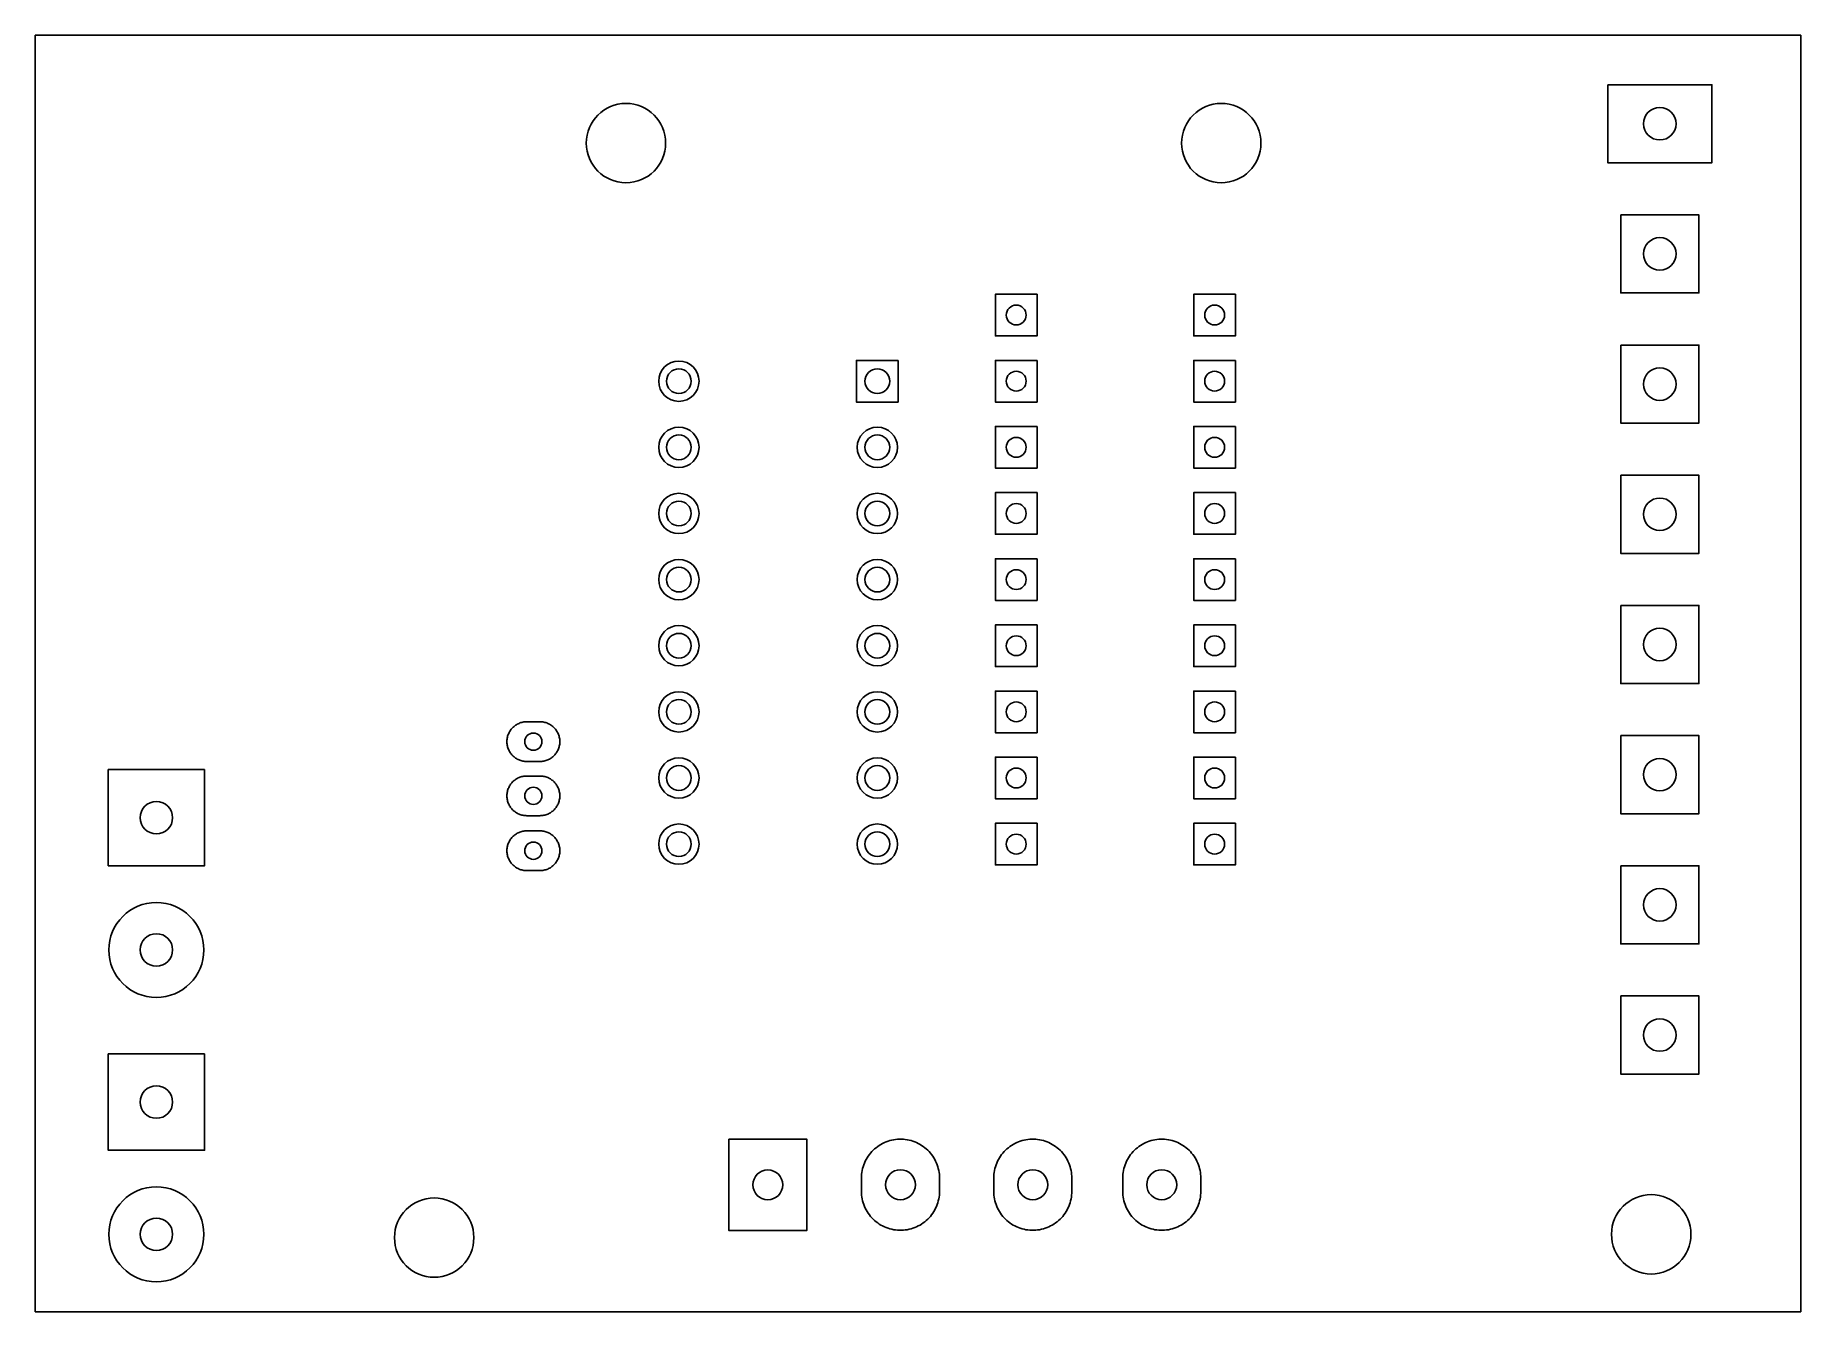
# Model space of a CAD drawing. Header units: millimetres. Extents: x 42207 to 44876, y -32367 to -30437.
import ezdxf

# ---------------------------------------------------------------- set-up
doc = ezdxf.new("R2010")
doc.units = ezdxf.units.MM

msp = doc.modelspace()

# ---------------------------------------------------------------- linework, layer by layer
for points in [[(42207, -30437), (44876, -30437), (44876, -32367), (42207, -32367), (42207, -30437)], [(44584.25, -30511.654), (44741.73, -30511.654), (44741.73, -30629.764), (44584.25, -30629.764)], [(44603.935, -30708.504), (44722.045, -30708.504), (44722.045, -30826.614), (44603.935, -30826.614)], [(43721.5, -30828.5), (43721.5, -30891.5), (43658.5, -30891.5), (43658.5, -30828.5)], [(44021.5, -30828.5), (44021.5, -30891.5), (43958.5, -30891.5), (43958.5, -30828.5)], [(44603.935, -30905.355), (44722.045, -30905.355), (44722.045, -31023.465), (44603.935, -31023.465)], [(43511.496, -30928.504), (43448.504, -30928.504), (43448.504, -30991.496), (43511.496, -30991.496)], [(43721.5, -30928.5), (43721.5, -30991.5), (43658.5, -30991.5), (43658.5, -30928.5)], [(44021.5, -30928.5), (44021.5, -30991.5), (43958.5, -30991.5), (43958.5, -30928.5)], [(43721.5, -31028.5), (43721.5, -31091.5), (43658.5, -31091.5), (43658.5, -31028.5)], [(44021.5, -31028.5), (44021.5, -31091.5), (43958.5, -31091.5), (43958.5, -31028.5)], [(44603.935, -31102.205), (44722.045, -31102.205), (44722.045, -31220.315), (44603.935, -31220.315)], [(43721.5, -31128.5), (43721.5, -31191.5), (43658.5, -31191.5), (43658.5, -31128.5)], [(44021.5, -31128.5), (44021.5, -31191.5), (43958.5, -31191.5), (43958.5, -31128.5)], [(43721.5, -31228.5), (43721.5, -31291.5), (43658.5, -31291.5), (43658.5, -31228.5)], [(44021.5, -31228.5), (44021.5, -31291.5), (43958.5, -31291.5), (43958.5, -31228.5)], [(44603.935, -31299.055), (44722.045, -31299.055), (44722.045, -31417.165), (44603.935, -31417.165)], [(43721.5, -31328.5), (43721.5, -31391.5), (43658.5, -31391.5), (43658.5, -31328.5)], [(44021.5, -31328.5), (44021.5, -31391.5), (43958.5, -31391.5), (43958.5, -31328.5)], [(43721.5, -31428.5), (43721.5, -31491.5), (43658.5, -31491.5), (43658.5, -31428.5)], [(44021.5, -31428.5), (44021.5, -31491.5), (43958.5, -31491.5), (43958.5, -31428.5)], [(42950, -31535), (42948.505, -31534.963), (42947.013, -31534.851), (42945.529, -31534.665), (42944.056, -31534.405), (42942.597, -31534.072), (42941.157, -31533.667), (42939.739, -31533.191), (42938.347, -31532.644), (42936.983, -31532.029), (42935.652, -31531.347), (42934.357, -31530.599), (42933.1, -31529.787), (42931.886, -31528.914), (42930.716, -31527.981), (42929.595, -31526.992), (42928.524, -31525.947), (42927.507, -31524.851), (42926.545, -31523.705), (42925.642, -31522.512), (42924.799, -31521.276), (42924.019, -31520), (42923.304, -31518.686), (42922.655, -31517.339), (42922.074, -31515.96), (42921.562, -31514.555), (42921.121, -31513.125), (42920.752, -31511.676), (42920.456, -31510.209), (42920.233, -31508.73), (42920.084, -31507.242), (42920.009, -31505.748), (42920.009, -31504.252), (42920.084, -31502.758), (42920.233, -31501.27), (42920.456, -31499.791), (42920.752, -31498.324), (42921.121, -31496.875), (42921.562, -31495.445), (42922.074, -31494.04), (42922.655, -31492.661), (42923.304, -31491.314), (42924.019, -31490), (42924.799, -31488.724), (42925.642, -31487.488), (42926.545, -31486.295), (42927.507, -31485.149), (42928.524, -31484.053), (42929.595, -31483.008), (42930.716, -31482.019), (42931.886, -31481.086), (42933.1, -31480.213), (42934.357, -31479.401), (42935.652, -31478.653), (42936.983, -31477.971), (42938.347, -31477.356), (42939.739, -31476.809), (42941.157, -31476.333), (42942.597, -31475.928), (42944.056, -31475.595), (42945.529, -31475.335), (42947.013, -31475.149), (42948.505, -31475.037), (42950, -31475), (42970, -31475), (42971.495, -31475.037), (42972.987, -31475.149), (42974.471, -31475.335), (42975.944, -31475.595), (42977.403, -31475.928), (42978.843, -31476.333), (42980.261, -31476.809), (42981.653, -31477.356), (42983.017, -31477.971), (42984.348, -31478.653), (42985.643, -31479.401), (42986.9, -31480.213), (42988.114, -31481.086), (42989.284, -31482.019), (42990.405, -31483.008), (42991.476, -31484.053), (42992.493, -31485.149), (42993.455, -31486.295), (42994.358, -31487.488), (42995.201, -31488.724), (42995.981, -31490), (42996.696, -31491.314), (42997.345, -31492.661), (42997.926, -31494.04), (42998.438, -31495.445), (42998.879, -31496.875), (42999.248, -31498.324), (42999.544, -31499.791), (42999.767, -31501.27), (42999.916, -31502.758), (42999.991, -31504.252), (42999.991, -31505.748), (42999.916, -31507.242), (42999.767, -31508.73), (42999.544, -31510.209), (42999.248, -31511.676), (42998.879, -31513.125), (42998.438, -31514.555), (42997.926, -31515.96), (42997.345, -31517.339), (42996.696, -31518.686), (42995.981, -31520), (42995.201, -31521.276), (42994.358, -31522.512), (42993.455, -31523.705), (42992.493, -31524.851), (42991.476, -31525.947), (42990.405, -31526.992), (42989.284, -31527.981), (42988.114, -31528.914), (42986.9, -31529.787), (42985.643, -31530.599), (42984.348, -31531.347), (42983.017, -31532.029), (42981.653, -31532.644), (42980.261, -31533.191), (42978.843, -31533.667), (42977.403, -31534.072), (42975.944, -31534.405), (42974.471, -31534.665), (42972.987, -31534.851), (42971.495, -31534.963), (42970, -31535)], [(44603.935, -31495.906), (44722.045, -31495.906), (44722.045, -31614.016), (44603.935, -31614.016)], [(42462.801, -31547.198), (42462.801, -31692.798), (42317.201, -31692.798), (42317.201, -31547.198)], [(43721.5, -31528.5), (43721.5, -31591.5), (43658.5, -31591.5), (43658.5, -31528.5)], [(44021.5, -31528.5), (44021.5, -31591.5), (43958.5, -31591.5), (43958.5, -31528.5)], [(42950, -31617), (42948.505, -31616.963), (42947.013, -31616.851), (42945.529, -31616.665), (42944.056, -31616.405), (42942.597, -31616.072), (42941.157, -31615.667), (42939.739, -31615.191), (42938.347, -31614.644), (42936.983, -31614.029), (42935.652, -31613.347), (42934.357, -31612.599), (42933.1, -31611.787), (42931.886, -31610.914), (42930.716, -31609.981), (42929.595, -31608.992), (42928.524, -31607.947), (42927.507, -31606.851), (42926.545, -31605.705), (42925.642, -31604.512), (42924.799, -31603.276), (42924.019, -31602), (42923.304, -31600.686), (42922.655, -31599.339), (42922.074, -31597.96), (42921.562, -31596.555), (42921.121, -31595.125), (42920.752, -31593.676), (42920.456, -31592.209), (42920.233, -31590.73), (42920.084, -31589.242), (42920.009, -31587.748), (42920.009, -31586.252), (42920.084, -31584.758), (42920.233, -31583.27), (42920.456, -31581.791), (42920.752, -31580.324), (42921.121, -31578.875), (42921.562, -31577.445), (42922.074, -31576.04), (42922.655, -31574.661), (42923.304, -31573.314), (42924.019, -31572), (42924.799, -31570.724), (42925.642, -31569.488), (42926.545, -31568.295), (42927.507, -31567.149), (42928.524, -31566.053), (42929.595, -31565.008), (42930.716, -31564.019), (42931.886, -31563.086), (42933.1, -31562.213), (42934.357, -31561.401), (42935.652, -31560.653), (42936.983, -31559.971), (42938.347, -31559.356), (42939.739, -31558.809), (42941.157, -31558.333), (42942.597, -31557.928), (42944.056, -31557.595), (42945.529, -31557.335), (42947.013, -31557.149), (42948.505, -31557.037), (42950, -31557), (42970, -31557), (42971.495, -31557.037), (42972.987, -31557.149), (42974.471, -31557.335), (42975.944, -31557.595), (42977.403, -31557.928), (42978.843, -31558.333), (42980.261, -31558.809), (42981.653, -31559.356), (42983.017, -31559.971), (42984.348, -31560.653), (42985.643, -31561.401), (42986.9, -31562.213), (42988.114, -31563.086), (42989.284, -31564.019), (42990.405, -31565.008), (42991.476, -31566.053), (42992.493, -31567.149), (42993.455, -31568.295), (42994.358, -31569.488), (42995.201, -31570.724), (42995.981, -31572), (42996.696, -31573.314), (42997.345, -31574.661), (42997.926, -31576.04), (42998.438, -31577.445), (42998.879, -31578.875), (42999.248, -31580.324), (42999.544, -31581.791), (42999.767, -31583.27), (42999.916, -31584.758), (42999.991, -31586.252), (42999.991, -31587.748), (42999.916, -31589.242), (42999.767, -31590.73), (42999.544, -31592.209), (42999.248, -31593.676), (42998.879, -31595.125), (42998.438, -31596.555), (42997.926, -31597.96), (42997.345, -31599.339), (42996.696, -31600.686), (42995.981, -31602), (42995.201, -31603.276), (42994.358, -31604.512), (42993.455, -31605.705), (42992.493, -31606.851), (42991.476, -31607.947), (42990.405, -31608.992), (42989.284, -31609.981), (42988.114, -31610.914), (42986.9, -31611.787), (42985.643, -31612.599), (42984.348, -31613.347), (42983.017, -31614.029), (42981.653, -31614.644), (42980.261, -31615.191), (42978.843, -31615.667), (42977.403, -31616.072), (42975.944, -31616.405), (42974.471, -31616.665), (42972.987, -31616.851), (42971.495, -31616.963), (42970, -31617)], [(42950, -31700), (42948.505, -31699.963), (42947.013, -31699.851), (42945.529, -31699.665), (42944.056, -31699.405), (42942.597, -31699.072), (42941.157, -31698.667), (42939.739, -31698.191), (42938.347, -31697.644), (42936.983, -31697.029), (42935.652, -31696.347), (42934.357, -31695.599), (42933.1, -31694.787), (42931.886, -31693.914), (42930.716, -31692.981), (42929.595, -31691.992), (42928.524, -31690.947), (42927.507, -31689.851), (42926.545, -31688.705), (42925.642, -31687.512), (42924.799, -31686.276), (42924.019, -31685), (42923.304, -31683.686), (42922.655, -31682.339), (42922.074, -31680.96), (42921.562, -31679.555), (42921.121, -31678.125), (42920.752, -31676.676), (42920.456, -31675.209), (42920.233, -31673.73), (42920.084, -31672.242), (42920.009, -31670.748), (42920.009, -31669.252), (42920.084, -31667.758), (42920.233, -31666.27), (42920.456, -31664.791), (42920.752, -31663.324), (42921.121, -31661.875), (42921.562, -31660.445), (42922.074, -31659.04), (42922.655, -31657.661), (42923.304, -31656.314), (42924.019, -31655), (42924.799, -31653.724), (42925.642, -31652.488), (42926.545, -31651.295), (42927.507, -31650.149), (42928.524, -31649.053), (42929.595, -31648.008), (42930.716, -31647.019), (42931.886, -31646.086), (42933.1, -31645.213), (42934.357, -31644.401), (42935.652, -31643.653), (42936.983, -31642.971), (42938.347, -31642.356), (42939.739, -31641.809), (42941.157, -31641.333), (42942.597, -31640.928), (42944.056, -31640.595), (42945.529, -31640.335), (42947.013, -31640.149), (42948.505, -31640.037), (42950, -31640), (42970, -31640), (42971.495, -31640.037), (42972.987, -31640.149), (42974.471, -31640.335), (42975.944, -31640.595), (42977.403, -31640.928), (42978.843, -31641.333), (42980.261, -31641.809), (42981.653, -31642.356), (42983.017, -31642.971), (42984.348, -31643.653), (42985.643, -31644.401), (42986.9, -31645.213), (42988.114, -31646.086), (42989.284, -31647.019), (42990.405, -31648.008), (42991.476, -31649.053), (42992.493, -31650.149), (42993.455, -31651.295), (42994.358, -31652.488), (42995.201, -31653.724), (42995.981, -31655), (42996.696, -31656.314), (42997.345, -31657.661), (42997.926, -31659.04), (42998.438, -31660.445), (42998.879, -31661.875), (42999.248, -31663.324), (42999.544, -31664.791), (42999.767, -31666.27), (42999.916, -31667.758), (42999.991, -31669.252), (42999.991, -31670.748), (42999.916, -31672.242), (42999.767, -31673.73), (42999.544, -31675.209), (42999.248, -31676.676), (42998.879, -31678.125), (42998.438, -31679.555), (42997.926, -31680.96), (42997.345, -31682.339), (42996.696, -31683.686), (42995.981, -31685), (42995.201, -31686.276), (42994.358, -31687.512), (42993.455, -31688.705), (42992.493, -31689.851), (42991.476, -31690.947), (42990.405, -31691.992), (42989.284, -31692.981), (42988.114, -31693.914), (42986.9, -31694.787), (42985.643, -31695.599), (42984.348, -31696.347), (42983.017, -31697.029), (42981.653, -31697.644), (42980.261, -31698.191), (42978.843, -31698.667), (42977.403, -31699.072), (42975.944, -31699.405), (42974.471, -31699.665), (42972.987, -31699.851), (42971.495, -31699.963), (42970, -31700)], [(43721.5, -31628.5), (43721.5, -31691.5), (43658.5, -31691.5), (43658.5, -31628.5)], [(44021.5, -31628.5), (44021.5, -31691.5), (43958.5, -31691.5), (43958.5, -31628.5)], [(44603.935, -31692.756), (44722.045, -31692.756), (44722.045, -31810.866), (44603.935, -31810.866)], [(44603.935, -31889.607), (44722.045, -31889.607), (44722.045, -32007.717), (44603.935, -32007.717)], [(42462.801, -31977.198), (42462.801, -32122.798), (42317.201, -32122.798), (42317.201, -31977.198)], [(43255.398, -32106.259), (43373.508, -32106.259), (43373.508, -32244.054), (43255.398, -32244.054)], [(43513.528, -32243.88), (43510.587, -32243.733), (43507.657, -32243.44), (43504.745, -32243.001), (43501.859, -32242.417), (43499.006, -32241.691), (43496.192, -32240.823), (43493.425, -32239.816), (43490.711, -32238.672), (43488.058, -32237.394), (43485.473, -32235.986), (43482.96, -32234.451), (43480.527, -32232.792), (43478.18, -32231.014), (43475.924, -32229.121), (43473.766, -32227.119), (43471.71, -32225.011), (43469.761, -32222.803), (43467.925, -32220.501), (43466.206, -32218.11), (43464.609, -32215.636), (43463.137, -32213.086), (43461.793, -32210.466), (43460.582, -32207.782), (43459.506, -32205.041), (43458.569, -32202.25), (43457.771, -32199.415), (43457.116, -32196.545), (43456.605, -32193.645), (43456.238, -32190.723), (43456.018, -32187.787), (43455.945, -32184.843), (43455.945, -32165.158), (43456.018, -32162.214), (43456.238, -32159.278), (43456.605, -32156.356), (43457.116, -32153.456), (43457.771, -32150.586), (43458.569, -32147.751), (43459.506, -32144.96), (43460.582, -32142.219), (43461.793, -32139.535), (43463.137, -32136.915), (43464.609, -32134.365), (43466.206, -32131.891), (43467.925, -32129.5), (43469.761, -32127.198), (43471.71, -32124.99), (43473.766, -32122.882), (43475.924, -32120.88), (43478.18, -32118.987), (43480.527, -32117.209), (43482.96, -32115.55), (43485.473, -32114.015), (43488.058, -32112.607), (43490.711, -32111.329), (43493.425, -32110.185), (43496.192, -32109.178), (43499.006, -32108.31), (43501.859, -32107.584), (43504.745, -32107), (43507.657, -32106.561), (43510.587, -32106.268), (43513.528, -32106.121), (43516.472, -32106.121), (43519.413, -32106.268), (43522.343, -32106.561), (43525.255, -32107), (43528.141, -32107.584), (43530.994, -32108.31), (43533.808, -32109.178), (43536.575, -32110.185), (43539.289, -32111.329), (43541.942, -32112.607), (43544.528, -32114.015), (43547.04, -32115.55), (43549.473, -32117.209), (43551.82, -32118.987), (43554.076, -32120.88), (43556.234, -32122.882), (43558.29, -32124.99), (43560.239, -32127.198), (43562.075, -32129.5), (43563.794, -32131.891), (43565.391, -32134.365), (43566.863, -32136.915), (43568.207, -32139.535), (43569.418, -32142.219), (43570.494, -32144.96), (43571.431, -32147.751), (43572.229, -32150.586), (43572.884, -32153.456), (43573.395, -32156.356), (43573.762, -32159.278), (43573.982, -32162.214), (43574.055, -32165.158), (43574.055, -32184.843), (43573.982, -32187.787), (43573.762, -32190.723), (43573.395, -32193.645), (43572.884, -32196.545), (43572.229, -32199.415), (43571.431, -32202.25), (43570.494, -32205.041), (43569.418, -32207.782), (43568.207, -32210.466), (43566.863, -32213.086), (43565.391, -32215.636), (43563.794, -32218.11), (43562.075, -32220.501), (43560.239, -32222.803), (43558.29, -32225.011), (43556.234, -32227.119), (43554.076, -32229.121), (43551.82, -32231.014), (43549.473, -32232.792), (43547.04, -32234.451), (43544.528, -32235.986), (43541.942, -32237.394), (43539.289, -32238.672), (43536.575, -32239.816), (43533.808, -32240.823), (43530.994, -32241.691), (43528.141, -32242.417), (43525.255, -32243.001), (43522.343, -32243.44), (43519.413, -32243.733), (43516.472, -32243.88)], [(43713.528, -32243.88), (43710.587, -32243.733), (43707.657, -32243.44), (43704.745, -32243.001), (43701.859, -32242.417), (43699.006, -32241.691), (43696.192, -32240.823), (43693.425, -32239.816), (43690.711, -32238.672), (43688.058, -32237.394), (43685.473, -32235.986), (43682.96, -32234.451), (43680.527, -32232.792), (43678.18, -32231.014), (43675.924, -32229.121), (43673.766, -32227.119), (43671.71, -32225.011), (43669.761, -32222.803), (43667.925, -32220.501), (43666.206, -32218.11), (43664.609, -32215.636), (43663.137, -32213.086), (43661.793, -32210.466), (43660.582, -32207.782), (43659.506, -32205.041), (43658.569, -32202.25), (43657.771, -32199.415), (43657.116, -32196.545), (43656.605, -32193.645), (43656.238, -32190.723), (43656.018, -32187.787), (43655.945, -32184.843), (43655.945, -32165.158), (43656.018, -32162.214), (43656.238, -32159.278), (43656.605, -32156.356), (43657.116, -32153.456), (43657.771, -32150.586), (43658.569, -32147.751), (43659.506, -32144.96), (43660.582, -32142.219), (43661.793, -32139.535), (43663.137, -32136.915), (43664.609, -32134.365), (43666.206, -32131.891), (43667.925, -32129.5), (43669.761, -32127.198), (43671.71, -32124.99), (43673.766, -32122.882), (43675.924, -32120.88), (43678.18, -32118.987), (43680.527, -32117.209), (43682.96, -32115.55), (43685.473, -32114.015), (43688.058, -32112.607), (43690.711, -32111.329), (43693.425, -32110.185), (43696.192, -32109.178), (43699.006, -32108.31), (43701.859, -32107.584), (43704.745, -32107), (43707.657, -32106.561), (43710.587, -32106.268), (43713.528, -32106.121), (43716.472, -32106.121), (43719.413, -32106.268), (43722.343, -32106.561), (43725.255, -32107), (43728.141, -32107.584), (43730.994, -32108.31), (43733.808, -32109.178), (43736.575, -32110.185), (43739.289, -32111.329), (43741.942, -32112.607), (43744.528, -32114.015), (43747.04, -32115.55), (43749.473, -32117.209), (43751.82, -32118.987), (43754.076, -32120.88), (43756.234, -32122.882), (43758.29, -32124.99), (43760.239, -32127.198), (43762.075, -32129.5), (43763.794, -32131.891), (43765.391, -32134.365), (43766.863, -32136.915), (43768.207, -32139.535), (43769.418, -32142.219), (43770.494, -32144.96), (43771.431, -32147.751), (43772.229, -32150.586), (43772.884, -32153.456), (43773.395, -32156.356), (43773.762, -32159.278), (43773.982, -32162.214), (43774.055, -32165.158), (43774.055, -32184.843), (43773.982, -32187.787), (43773.762, -32190.723), (43773.395, -32193.645), (43772.884, -32196.545), (43772.229, -32199.415), (43771.431, -32202.25), (43770.494, -32205.041), (43769.418, -32207.782), (43768.207, -32210.466), (43766.863, -32213.086), (43765.391, -32215.636), (43763.794, -32218.11), (43762.075, -32220.501), (43760.239, -32222.803), (43758.29, -32225.011), (43756.234, -32227.119), (43754.076, -32229.121), (43751.82, -32231.014), (43749.473, -32232.792), (43747.04, -32234.451), (43744.528, -32235.986), (43741.942, -32237.394), (43739.289, -32238.672), (43736.575, -32239.816), (43733.808, -32240.823), (43730.994, -32241.691), (43728.141, -32242.417), (43725.255, -32243.001), (43722.343, -32243.44), (43719.413, -32243.733), (43716.472, -32243.88)], [(43908.528, -32243.88), (43905.587, -32243.733), (43902.657, -32243.44), (43899.745, -32243.001), (43896.859, -32242.417), (43894.006, -32241.691), (43891.192, -32240.823), (43888.425, -32239.816), (43885.711, -32238.672), (43883.058, -32237.394), (43880.473, -32235.986), (43877.96, -32234.451), (43875.527, -32232.792), (43873.18, -32231.014), (43870.924, -32229.121), (43868.766, -32227.119), (43866.71, -32225.011), (43864.761, -32222.803), (43862.925, -32220.501), (43861.206, -32218.11), (43859.609, -32215.636), (43858.137, -32213.086), (43856.793, -32210.466), (43855.582, -32207.782), (43854.506, -32205.041), (43853.569, -32202.25), (43852.771, -32199.415), (43852.116, -32196.545), (43851.605, -32193.645), (43851.238, -32190.723), (43851.018, -32187.787), (43850.945, -32184.843), (43850.945, -32165.158), (43851.018, -32162.214), (43851.238, -32159.278), (43851.605, -32156.356), (43852.116, -32153.456), (43852.771, -32150.586), (43853.569, -32147.751), (43854.506, -32144.96), (43855.582, -32142.219), (43856.793, -32139.535), (43858.137, -32136.915), (43859.609, -32134.365), (43861.206, -32131.891), (43862.925, -32129.5), (43864.761, -32127.198), (43866.71, -32124.99), (43868.766, -32122.882), (43870.924, -32120.88), (43873.18, -32118.987), (43875.527, -32117.209), (43877.96, -32115.55), (43880.473, -32114.015), (43883.058, -32112.607), (43885.711, -32111.329), (43888.425, -32110.185), (43891.192, -32109.178), (43894.006, -32108.31), (43896.859, -32107.584), (43899.745, -32107), (43902.657, -32106.561), (43905.587, -32106.268), (43908.528, -32106.121), (43911.472, -32106.121), (43914.413, -32106.268), (43917.343, -32106.561), (43920.255, -32107), (43923.141, -32107.584), (43925.994, -32108.31), (43928.808, -32109.178), (43931.575, -32110.185), (43934.289, -32111.329), (43936.942, -32112.607), (43939.528, -32114.015), (43942.04, -32115.55), (43944.473, -32117.209), (43946.82, -32118.987), (43949.076, -32120.88), (43951.234, -32122.882), (43953.29, -32124.99), (43955.239, -32127.198), (43957.075, -32129.5), (43958.794, -32131.891), (43960.391, -32134.365), (43961.863, -32136.915), (43963.207, -32139.535), (43964.418, -32142.219), (43965.494, -32144.96), (43966.431, -32147.751), (43967.229, -32150.586), (43967.884, -32153.456), (43968.395, -32156.356), (43968.762, -32159.278), (43968.982, -32162.214), (43969.055, -32165.158), (43969.055, -32184.843), (43968.982, -32187.787), (43968.762, -32190.723), (43968.395, -32193.645), (43967.884, -32196.545), (43967.229, -32199.415), (43966.431, -32202.25), (43965.494, -32205.041), (43964.418, -32207.782), (43963.207, -32210.466), (43961.863, -32213.086), (43960.391, -32215.636), (43958.794, -32218.11), (43957.075, -32220.501), (43955.239, -32222.803), (43953.29, -32225.011), (43951.234, -32227.119), (43949.076, -32229.121), (43946.82, -32231.014), (43944.473, -32232.792), (43942.04, -32234.451), (43939.528, -32235.986), (43936.942, -32237.394), (43934.289, -32238.672), (43931.575, -32239.816), (43928.808, -32240.823), (43925.994, -32241.691), (43923.141, -32242.417), (43920.255, -32243.001), (43917.343, -32243.44), (43914.413, -32243.733), (43911.472, -32243.88)]]:
    msp.add_lwpolyline(points, close=True)
for centre, radius in [((43100, -30600), 60), ((44000, -30600), 60), ((44662.99, -30570.71), 24.591), ((44662.99, -30767.56), 24.591), ((43690, -30860), 15), ((43990, -30860), 15), ((43180, -30960), 30.496), ((43180, -30960), 18.685), ((43480, -30960), 18.685), ((43690, -30960), 15), ((43990, -30960), 15), ((44662.99, -30964.41), 24.591), ((43180, -31060), 30.496), ((43480, -31060), 30.496), ((43180, -31060), 18.685), ((43480, -31060), 18.685), ((43690, -31060), 15), ((43990, -31060), 15), ((43180, -31160), 30.496), ((43180, -31160), 18.685), ((43480, -31160), 30.496), ((43480, -31160), 18.685), ((43690, -31160), 15), ((43990, -31160), 15), ((44662.99, -31161.26), 24.591), ((43180, -31260), 30.496), ((43180, -31260), 18.685), ((43480, -31260), 30.496), ((43480, -31260), 18.685), ((43690, -31260), 15), ((43990, -31260), 15), ((43180, -31360), 30.496), ((43480, -31360), 30.496), ((44662.99, -31358.11), 24.591), ((43180, -31360), 18.685), ((43480, -31360), 18.685), ((43690, -31360), 15), ((43990, -31360), 15), ((43180, -31460), 30.496), ((43480, -31460), 30.496), ((43180, -31460), 18.685), ((43480, -31460), 18.685), ((43690, -31460), 15), ((43990, -31460), 15), ((42960, -31505), 13), ((43180, -31560), 30.496), ((43180, -31560), 18.685), ((43480, -31560), 30.496), ((43480, -31560), 18.685), ((43690, -31560), 15), ((43990, -31560), 15), ((44662.99, -31554.96), 24.591), ((42960, -31587), 13), ((42390, -31620), 24.591), ((43180, -31660), 30.496), ((43180, -31660), 18.685), ((43480, -31660), 30.496), ((43480, -31660), 18.685), ((43690, -31660), 15), ((43990, -31660), 15), ((42960, -31670), 13), ((44662.99, -31751.81), 24.591), ((42390, -31820), 71.835), ((42390, -31820), 24.591), ((44662.99, -31948.66), 24.591), ((42390, -32050), 24.591), ((43314.45, -32175.16), 22.622), ((43515, -32175), 22.622), ((43715, -32175), 22.622), ((43910, -32175), 22.622), ((42390, -32250), 71.835), ((42810, -32255), 60), ((44650, -32250), 60), ((42390, -32250), 24.591)]:
    msp.add_circle(centre, radius)

doc.saveas('drawing.dxf')
